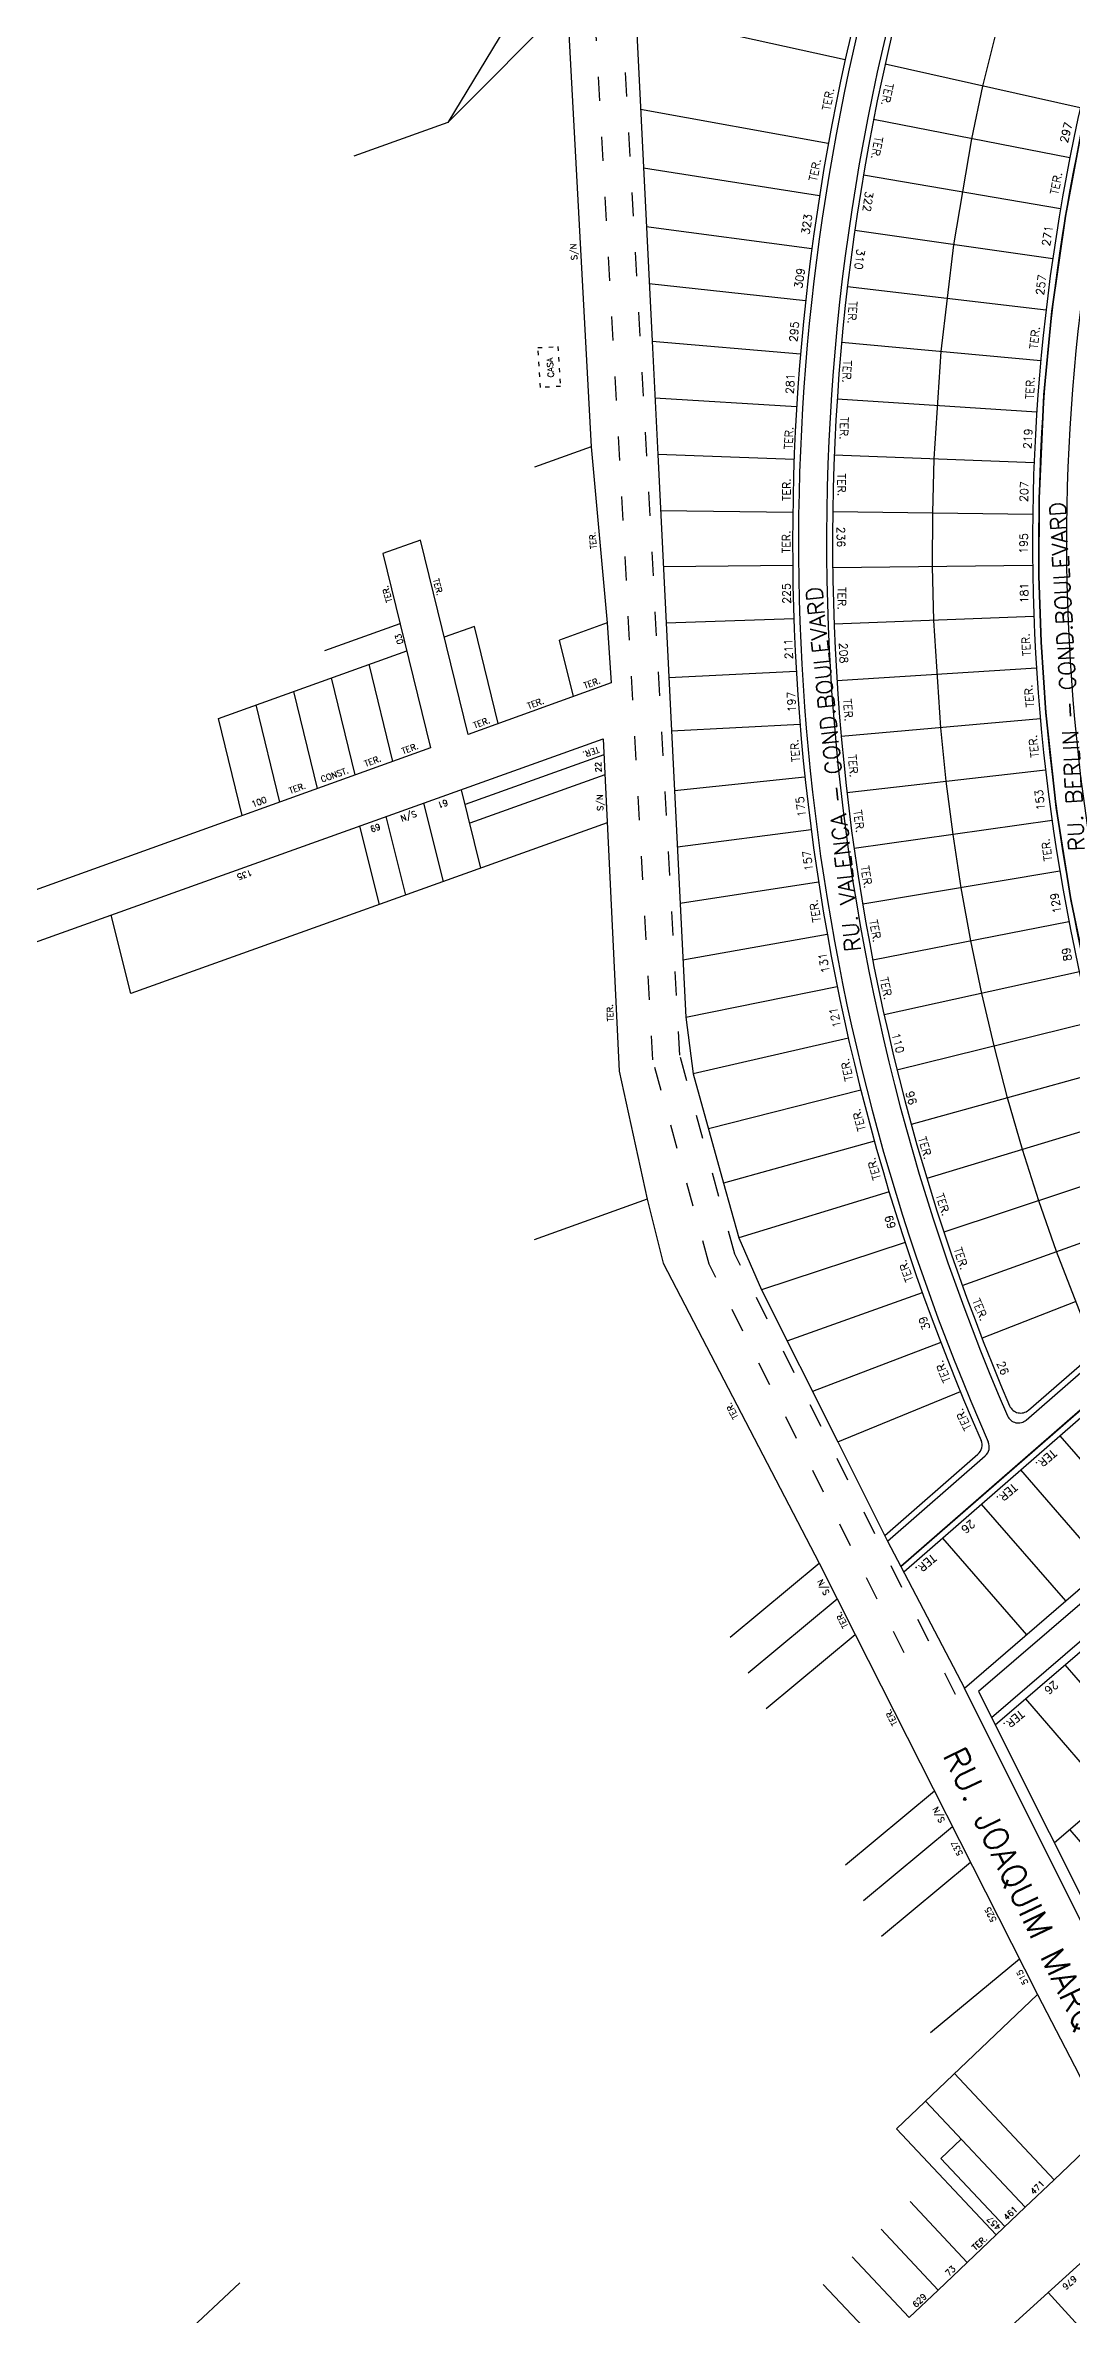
# Model space of a CAD drawing. Extents: x 714896 to 749292, y 8417558 to 8447149.
# Drawn here: x 741643 to 741899, y 8429095 to 8429662 of the extents above; entities that cross this region are included whole.
import ezdxf

# ---------------------------------------------------------------- set-up
doc = ezdxf.new("R2010")
doc.units = 0
doc.header["$MEASUREMENT"] = 0
doc.linetypes.add('ACAD_ISO03W100', pattern=[30, 12, -18])
for name, color, linetype in [('LOTE', 7, 'CONTINUOUS'), ('NUM-PORTA', 7, 'CONTINUOUS'), ('QUADRA', 6, 'CONTINUOUS'), ('REFERENCIA', 7, 'CONTINUOUS'), ('TEXTO', 7, 'CONTINUOUS'), ('TEXTODERUA', 3, 'CONTINUOUS')]:
    doc.layers.add(name, color=color, linetype=linetype)
doc.styles.add('ROMANS', font='ROMANS.SHX', dxfattribs={"height": 1.5})

msp = doc.modelspace()

# ---------------------------------------------------------------- linework, layer by layer
at = {"layer": 'LOTE', "color": 7, "linetype": 'CONTINUOUS'}
for p, q in [((742137.87, 8429476.53), (741875.89, 8429250.91)), ((741879.12, 8429244.45), (742004.53, 8429352.46)), ((741880.05, 8429242.61), (742005.84, 8429350.94)), ((741894.82, 8429213.11), (742026.72, 8429326.7)), ((741897.48, 8429257.63), (741939.25, 8429209.13)), ((741875.89, 8429250.91), (741983.68, 8429035.7)), ((741887.63, 8429249.14), (741929.4, 8429200.65)), ((741898.66, 8429216.41), (741919.55, 8429192.17))]:
    msp.add_line(p, q, dxfattribs=at)
at = {"layer": 'LOTE'}
for p, q in [((741888.38, 8429321.28), (741923.4, 8429351.79)), ((741852.41, 8429289.93), (741875.72, 8429310.25))]:
    msp.add_line(p, q, dxfattribs=at)
at = {"layer": 'LOTE', "color": 7}
for p, q in [((741813.75, 8429264.56), (741836, 8429283)), ((741818.27, 8429255.64), (741840.52, 8429274.08)), ((741822.79, 8429246.72), (741845.04, 8429265.16)), ((741842.6, 8429207.65), (741864.85, 8429226.1)), ((741847.12, 8429198.73), (741869.37, 8429217.18)), ((741851.64, 8429189.82), (741873.89, 8429208.26)), ((741863.85, 8429165.73), (741886.1, 8429184.18)), ((741855.38, 8429141.69), (741890.62, 8429175.26)), ((741869.86, 8429155.49), (741894.77, 8429128.95)), ((741862.62, 8429148.59, 546.13), (741887.53, 8429122.05, 548.86)), ((741855.38, 8429141.69, 546.13), (741880.29, 8429115.16, 548.86)), ((741866.45, 8429134.28), (741871.52, 8429139.11)), ((741866.45, 8429134.28), (741882.46, 8429117.23, 548.86)), ((741858.78, 8429123.46, 547.3), (741873.05, 8429108.26, 548.86)), ((741851.54, 8429116.56, 547.3), (741865.81, 8429101.37, 548.86)), ((741844.3, 8429109.66, 547.3), (741858.56, 8429094.47, 548.86)), ((741691.16, 8429103.14, -1.56), (741676.56, 8429089.47)), ((741837.06, 8429102.77, 547.3), (741851.32, 8429087.57, 548.86)), ((741928.15, 8429062.57), (741893.27, 8429100.76))]:
    msp.add_line(p, q, dxfattribs=at)
at = {"layer": 'LOTE'}
for points in [[(741905.09, 8429335.84), (741895.33, 8429360.89), (741890.94, 8429373.6), (741886.87, 8429386.41), (741883.14, 8429399.33), (741879.74, 8429412.34), (741876.67, 8429425.43), (741873.94, 8429438.59), (741871.55, 8429451.82), (741869.5, 8429465.11), (741867.8, 8429478.44), (741866.43, 8429491.82), (741864.73, 8429518.65), (741864.4, 8429532.09), (741864.42, 8429545.54), (741864.78, 8429558.98), (741866.53, 8429585.81), (741869.66, 8429612.51), (741874.16, 8429639.02), (741876.91, 8429652.18), (741883.44, 8429678.26)], [(741790.14, 8429670.29), (741842.54, 8429658.82)], [(741901.31, 8429646.73), (741852.51, 8429657.62)], [(741838.31, 8429637.79), (741791.34, 8429646.3)], [(741898.69, 8429634.2), (741849.62, 8429643.83)], [(741836.1, 8429624.73), (741792.08, 8429631.63)], [(741847.09, 8429629.97), (741896.39, 8429621.61)], [(741792.8, 8429617.11), (741834.21, 8429611.62)], [(741894.41, 8429608.96), (741844.91, 8429616.06)], [(741832.62, 8429598.47), (741793.52, 8429602.71)], [(741843.09, 8429602.09), (741892.75, 8429596.27)], [(741794.24, 8429588.42), (741831.35, 8429585.28)], [(741891.43, 8429583.53), (741841.63, 8429588.08)], [(741794.95, 8429574.22), (741830.39, 8429572.07)], [(741840.54, 8429574.03), (741890.43, 8429570.77)], [(741829.75, 8429558.84), (741795.65, 8429560.1)], [(741889.76, 8429557.99), (741839.8, 8429559.97)], [(741829.42, 8429545.6), (741796.36, 8429546.04)], [(741839.42, 8429545.88), (741889.42, 8429545.19)], [(741829.4, 8429532.36), (741797.06, 8429532.01)], [(741889.4, 8429532.39), (741839.41, 8429531.8)], [(741797.76, 8429518.02), (741829.7, 8429519.11)], [(741889.72, 8429519.59), (741839.75, 8429517.72)], [(741830.31, 8429505.88), (741798.44, 8429504.29)], [(741840.46, 8429503.65), (741890.36, 8429506.8)], [(741857.18, 8429280.82), (742113.44, 8429504.15), (742135.91, 8429478.8)], [(741799.11, 8429491.06), (741831.23, 8429492.67)], [(741891.33, 8429494.04), (741841.53, 8429489.6)], [(741832.47, 8429479.48), (741799.86, 8429476.03)], [(741842.96, 8429475.59), (741892.63, 8429481.3)], [(741834.02, 8429466.33), (741800.56, 8429461.98)], [(741894.26, 8429468.6), (741844.75, 8429461.61)], [(741896.21, 8429455.95), (741846.9, 8429447.69)], [(741835.88, 8429453.21), (741801.26, 8429447.88)], [(741849.4, 8429433.83), (741898.48, 8429443.37)], [(741838.05, 8429440.15), (741801.97, 8429433.71)], [(741802.69, 8429419.45), (741840.53, 8429427.14)], [(741901.08, 8429430.81), (741852.26, 8429420.04)], [(741855.47, 8429406.32), (741904, 8429418.35)], [(741843.32, 8429414.19), (741804.51, 8429405.34)], [(741907.24, 8429405.96), (741859.04, 8429392.69)], [(741808.31, 8429391.67), (741846.42, 8429401.31)], [(741910.8, 8429393.67), (741862.95, 8429379.16)], [(741849.82, 8429388.51), (741812.11, 8429378.01)], [(741914.67, 8429381.46), (741867.21, 8429365.73)], [(741853.52, 8429375.79), (741815.9, 8429364.35)], [(741871.81, 8429352.42), (741918.85, 8429369.36)], [(741857.53, 8429363.16), (741821.61, 8429351.3)], [(741828, 8429338.57), (741861.83, 8429350.64)], [(741900.05, 8429348.3), (741876.75, 8429339.23)], [(741866.43, 8429338.21), (741834.36, 8429325.91)], [(741840.68, 8429313.31), (741871.32, 8429325.9)], [(741896.24, 8429314.86), (741917.39, 8429290.59)], [(741907.65, 8429281.98), (741886.44, 8429306.32)], [(741897.69, 8429273.63), (741876.64, 8429297.78)], [(741866.84, 8429289.24), (741887.84, 8429265.14)]]:
    msp.add_lwpolyline(points, dxfattribs=at)
at = {"layer": 'LOTE', "color": 7}
for points in [[(741743.16, 8429643.07), (741719.63, 8429634.62)], [(741779, 8429562), (741764.88, 8429556.93)], [(741712.39, 8429511.08), (741731.21, 8429517.85)], [(741749.82, 8429517.14), (741742.29, 8429514.43)], [(741755.77, 8429492.85), (741749.82, 8429517.14)], [(741783, 8429518), (741771.13, 8429513.73)], [(741774.59, 8429499.62), (741771.13, 8429513.73)], [(741685.82, 8429494.14), (741732.88, 8429511.05)], [(741729.42, 8429483.38), (741723.47, 8429507.67)], [(741710.6, 8429476.62), (741704.65, 8429500.9)], [(741720.01, 8429480), (741714.06, 8429504.28)], [(741691.77, 8429469.86), (741685.82, 8429494.14)], [(741701.19, 8429473.24), (741695.23, 8429497.52)], [(741782.19, 8429485), (741747.5, 8429472.59)], [(741782.43, 8429480.01), (741748.66, 8429467.93)], [(741742.05, 8429453.37), (741737.15, 8429472.96)], [(741751.46, 8429456.74), (741746.57, 8429476.32)], [(741783.01, 8429468.02), (741663.9, 8429425.41)], [(741726.04, 8429447.64), (741721.14, 8429467.23)], [(741732.63, 8429450), (741727.73, 8429469.59)], [(741663.9, 8429425.41), (741659, 8429445)], [(741793, 8429374), (741764.77, 8429363.85)]]:
    msp.add_lwpolyline(points, dxfattribs=at)
at = {"layer": 'LOTE', "color": 7, "linetype": 'ACAD_ISO03W100', "ltscale": 0.09}
msp.add_lwpolyline([(741766.32, 8429576.82), (741765.71, 8429586.8), (741770.7, 8429587.1), (741771.31, 8429577.12), (741766.32, 8429576.82)], dxfattribs=at)
at = {"layer": 'LOTE'}
for centre, radius, start, end in [((742387.82, 8429538.26), 558.45, 160.3464, 167.5329), ((742387.82, 8429538.26), 548.45, 164.78, 203.1819), ((742387.82, 8429538.26), 498.45, 164.8537, 201.5513), ((742387.82, 8429538.26), 558.45, 167.5329, 203.7082), ((741886.41, 8429323.54), 3, 203.1819, 311.072), ((741873.75, 8429312.51), 3, 311.072, 23.7082)]:
    msp.add_arc(centre, radius, start, end, dxfattribs=at)
at = {"layer": 'QUADRA'}
for points in [[(741586.43, 8429976.32), (741683.31, 8429915.87), (741743.84, 8429878.11), (741751.74, 8429872.95), (741754.41, 8429877.18), (741776.31, 8429911.84), (741819.96, 8429883.38), (741796.46, 8429846.17), (741803.41, 8429841.64), (741826.9, 8429878.85), (741869.4, 8429851.13), (741743.16, 8429643.07), (741773, 8429673), (741779, 8429562), (741783, 8429518), (741784, 8429503), (741748.24, 8429490.15), (741736.34, 8429538.71), (741726.93, 8429535.33), (741738.83, 8429486.77), (741561.89, 8429423.18)], [(741564.84, 8429411.32), (741782, 8429489), (741786, 8429406), (741793, 8429374), (741797, 8429358), (741836, 8429283), (741840.52, 8429274.08), (741845.04, 8429265.16), (741890.62, 8429175.26), (741901.04, 8429155.16), (741907.81, 8429141.36), (741894.77, 8429128.95), (741887.53, 8429122.05), (741880.29, 8429115.16), (741873.05, 8429108.26), (741865.81, 8429101.37), (741858.56, 8429094.47)]]:
    msp.add_lwpolyline(points, dxfattribs=at)
at = {"layer": 'QUADRA', "color": 6, "linetype": 'CONTINUOUS'}
for points in [[(741790.14, 8429670.29), (741794.24, 8429588.42), (741795.65, 8429560.1), (741799.11, 8429491.06), (741802.69, 8429419.45), (741804.51, 8429405.34), (741812.11, 8429378.01), (741815.9, 8429364.35), (741821.61, 8429351.3), (741840.68, 8429313.31), (741853.13, 8429288.56), (741856.47, 8429282.19), (741929.22, 8429345.6)], [(741903.7, 8429426.04), (741898.97, 8429448.91), (741895.32, 8429471.85), (741892.71, 8429495.5), (741891.5, 8429513.18), (741890.94, 8429529.78), (741890.99, 8429549.13), (741892.23, 8429574.97), (741894.22, 8429595.92), (741897.59, 8429619.7), (741901.59, 8429640.95)], [(741901.59, 8429640.95), (741897.59, 8429619.7), (741894.22, 8429595.92), (741892.23, 8429574.97), (741890.99, 8429549.13), (741890.94, 8429529.78), (741891.5, 8429513.18), (741892.71, 8429495.5), (741895.32, 8429471.85), (741898.97, 8429448.91), (741903.7, 8429426.04)], [(741929.22, 8429345.6), (741856.47, 8429282.19), (741856.47, 8429282.19), (741872.38, 8429251.82), (742135.91, 8429478.8)]]:
    msp.add_lwpolyline(points, dxfattribs=at)
msp.add_lwpolyline([(742230.26, 8428939.33), (742206.01, 8428918.44), (742204.5, 8428917.14), (742194.1, 8428908.11), (742194.1, 8428908.11), (742166.97, 8428884.44), (742166.97, 8428884.44), (742136.46, 8428857.7), (742078.06, 8428918.4), (741996.75, 8429002.91), (741872.38, 8429251.82), (742135.91, 8429478.8), (742137.87, 8429476.53), (742311.46, 8429274.98), (742098.87, 8429091.89)], close=True, dxfattribs=at)
at = {"layer": 'QUADRA', "color": 6}
msp.add_lwpolyline([(741770.06, 8428989.1), (741915.5, 8429120.9), (741940.27, 8429073.27), (741803.7, 8428952.64), (741770.06, 8428989.1)], close=True, dxfattribs=at)
at = {"layer": 'REFERENCIA', "color": 24}
for p, q in [((741856.47, 8429282.19), (742128.16, 8429518.97)), ((741887.81, 8429318.79), (741925.18, 8429351.36)), ((741853.13, 8429288.56), (741877.54, 8429309.84))]:
    msp.add_line(p, q, dxfattribs=at)
at = {"layer": 'REFERENCIA', "color": 24, "linetype": 'ACAD_ISO03W100', "ltscale": 0.5}
for points in [[(741870.13, 8429250.16), (741870.13, 8429250.16), (741814.92, 8429360.22), (741801.16, 8429409.94), (741786.38, 8429678.02), (741791.14, 8429696.69), (741993.15, 8430027.5)], [(741857.29, 8429260.58), (741808.54, 8429357.76), (741794.41, 8429408.83), (741779.53, 8429678.69), (741784.8, 8429699.36), (741984.99, 8430027.17)]]:
    msp.add_lwpolyline(points, dxfattribs=at)
at = {"layer": 'REFERENCIA', "color": 24}
for centre, radius, start, end in [((742387.82, 8429538.26), 556.95, 132.9231, 203.821), ((742387.82, 8429538.26), 549.95, 164.6205, 203.3976), ((742387.82, 8429538.26), 496.95, 164.6845, 201.6727), ((742387.82, 8429538.26), 496.95, 164.6845, 201.6727), ((742387.82, 8429538.26), 489.95, 164.7044, 201.1332), ((741885.84, 8429321.06), 3, 203.3976, 311.072), ((741875.57, 8429312.1), 3, 311.072, 23.821)]:
    msp.add_arc(centre, radius, start, end, dxfattribs=at)

# ---------------------------------------------------------------- texts
at = {"layer": 'NUM-PORTA', "style": 'ROMANS'}
for s, rotation, p in [('297', 76.2984, (741898.13, 8429637.83)), ('322', 262.5815, (741847.57, 8429625.98)), ('323', 81.9072, (741833.54, 8429614.93)), ('271', 81.7632, (741893.7, 8429612.08)), ('310', 262.92, (741845.48, 8429611.56)), ('309', 81.7261, (741831.75, 8429601.45)), ('257', 83.0767, (741892.18, 8429599.82)), ('295', 85.0102, (741830.53, 8429588.13)), ('281', 87.0086, (741829.63, 8429575.14)), ('219', 86.5434, (741889.05, 8429561.39)), ('207', 87.7316, (741888.16, 8429548.21)), ('236', 270.3447, (741840.46, 8429542.03)), ('195', 89.214, (741888.11, 8429535.27)), ('225', 90.9935, (741828.9, 8429522.81)), ('181', 90.7756, (741888.33, 8429522.92)), ('211', 91.6662, (741829.43, 8429508.96)), ('208', 272.0915, (741841.04, 8429513.01)), ('197', 92.6279, (741830.21, 8429495.74)), ('175', 96.1983, (741832.68, 8429469.6)), ('153', 96.825, (741892.48, 8429471.31)), ('157', 97.4149, (741834.46, 8429456.15)), ('129', 99.5615, (741896.58, 8429445.6)), ('131', 100.9137, (741838.68, 8429430.72)), ('89', 100.6023, (741899.23, 8429433.67)), ('121', 101.8867, (741841.49, 8429417.07)), ('110', 284.0555, (741854.13, 8429415.28)), ('96', 286.1718, (741857.6, 8429400.65)), ('69', 107.9413, (741855.25, 8429366.96)), ('39', 111.2769, (741863.88, 8429341.74)), ('26', 292.0208, (741880.38, 8429332.99)), ('26', 220.6008, (741873.95, 8429294.02, -39.28)), ('26', 220.0996, (741894.76, 8429253.79))]:
    msp.add_text(s, height=2, rotation=rotation, dxfattribs=at).set_placement(p)
at = {"layer": 'NUM-PORTA', "color": 7, "style": 'ROMANS'}
for s, height, rotation, p in [('S/N', 1.506, 94.7941, (741775.58, 8429608.74)), ('03', 1.506, 105.7366, (741732.08, 8429512.91)), ('22', 1.5, 92.1653, (741781.59, 8429480.72)), ('100', 1.506, 19.4814, (741694.37, 8429471.91)), ('61', 1.506, 199.4814, (741742.87, 8429473.92)), ('S/N', 1.5, 92.1653, (741782.05, 8429471.06)), ('69', 1.506, 199.4814, (741726.02, 8429467.9)), ('S/N', 1.506, 199.4814, (741735.05, 8429471.13)), ('135', 1.506, 199.4814, (741693.94, 8429456.4)), ('S/N', 1.506, 116.7163, (741838.67, 8429275.5)), ('S/N', 1.506, 116.7163, (741867.5, 8429218.63)), ('537', 1.506, 116.7163, (741872.03, 8429210.35)), ('525', 1.506, 116.7163, (741880.42, 8429193.8)), ('515', 1.506, 116.7163, (741888.37, 8429178.12)), ('471', 1.503, 43.2262, (741889.69, 8429125.12)), ('461', 1.503, 43.2262, (741882.95, 8429118.7)), ('457', 1.503, 133.2262, (741881.58, 8429117.15)), ('73', 1.503, 43.2262, (741868.41, 8429104.71)), ('676', 1.534, 222.149, (741899.59, 8429105.1)), ('629', 1.503, 43.2262, (741860.22, 8429096.9))]:
    msp.add_text(s, height=height, rotation=rotation, dxfattribs=at).set_placement(p)
at = {"layer": 'TEXTO', "style": 'ROMANS'}
for height, rotation, p in [(2, 79.0263, (741838.7, 8429645.95)), (2, 258.6065, (741852.63, 8429653.01)), (2, 259.5684, (741850, 8429639.66)), (2, 79.0263, (741835.42, 8429628.24)), (2, 78.9237, (741895.72, 8429624.91)), (2, 266.5252, (741843.51, 8429598.46)), (2, 83.7376, (741890.59, 8429586.38)), (2, 266.5252, (741842.15, 8429583.69)), (2, 87.7189, (741889.65, 8429573.89)), (2, 268.1516, (741841.34, 8429569.5)), (2, 87.0086, (741829.28, 8429561.35)), (2, 89.792, (741828.87, 8429548.49)), (2, 270.3447, (741840.62, 8429555.35)), (2, 89.4872, (741828.75, 8429535.42)), (2, 270.3447, (741840.68, 8429526.95)), (2, 93.1182, (741888.91, 8429509.78)), (2, 94.8835, (741889.76, 8429497.02)), (2, 274.7556, (741842.02, 8429498.99)), (2, 94.4511, (741831.22, 8429483.34)), (2, 95.8952, (741890.97, 8429484.47)), (2, 275.179, (741843.25, 8429485.01)), (2, 277.6068, (741844.59, 8429471.09)), (2, 96.825, (741894.27, 8429458.64)), (2, 279.0361, (741846.45, 8429457.16)), (2, 99.3381, (741836.45, 8429443.41)), (2, 280.4467, (741848.58, 8429443.63)), (2, 281.7048, (741851.21, 8429429.23)), (2, 102.196, (741844.53, 8429403.78)), (2, 105.373, (741847.68, 8429391.33)), (2, 286.1718, (741860.78, 8429389.23)), (2, 106.4053, (741851.5, 8429379.14)), (2, 288.3962, (741865.11, 8429375.01)), (2, 110.3953, (741859.63, 8429353.75)), (2, 288.6747, (741869.65, 8429361.53)), (2, 292.6089, (741874.24, 8429348.62)), (2, 112.0105, (741868.97, 8429328.66)), (2, 115.1424, (741874.19, 8429316.77)), (2, 220.9962, (741894.25, 8429311.65)), (2, 220.9962, (741884.45, 8429303.11)), (2, 220.9962, (741864.17, 8429285.44)), (2, 220.0996, (741886.22, 8429246.44)), (1.502, 43.0904, (741875.11, 8429111.12))]:
    msp.add_text('TER.', height=height, rotation=rotation, dxfattribs=at).set_placement(p)
at = {"layer": 'TEXTO', "color": 7, "style": 'ROMANS'}
for s, rotation, p in [('CASA', 93.4834, (741769.69, 8429579.39)), ('TER.', 94.7941, (741780.37, 8429536.55)), ('TER.', 285.1084, (741739.41, 8429528.87)), ('TER.', 105.0729, (741729.28, 8429523.33)), ('TER.', 19.4814, (741777.45, 8429501.55)), ('TER.', 19.4814, (741763.34, 8429496.48)), ('TER.', 19.4814, (741749.87, 8429491.63)), ('TER.', 19.4814, (741722.61, 8429482.05)), ('TER.', 19.4814, (741731.95, 8429485.19)), ('TER.', 199.4814, (741780.74, 8429487.14)), ('TER.', 19.4814, (741703.78, 8429475.29)), ('CONST.', 19.4814, (741711.72, 8429478.14)), ('TER.', 92.1653, (741784.59, 8429418.45)), ('TER.', 116.7163, (741815.86, 8429319.49)), ('TER.', 116.7163, (741843.35, 8429267.21)), ('TER.', 116.7163, (741855.69, 8429242.87))]:
    msp.add_text(s, height=1.506, rotation=rotation, dxfattribs=at).set_placement(p)
at = {"layer": 'TEXTODERUA', "style": 'ROMANS'}
for s, height, rotation, p in [('RU. BERLIN - COND.BOULEVARD', 4, 93.1879, (741902.44, 8429461.05)), ('RU. VALENCA - COND.BOULEVARD', 4, 96.1788, (741846.5, 8429436.05)), ('RU. JOAQUIM MARQUES', 6, 295.8437, (741866.82, 8429235.06))]:
    msp.add_text(s, height=height, rotation=rotation, dxfattribs=at).set_placement(p)

doc.saveas('drawing.dxf')
